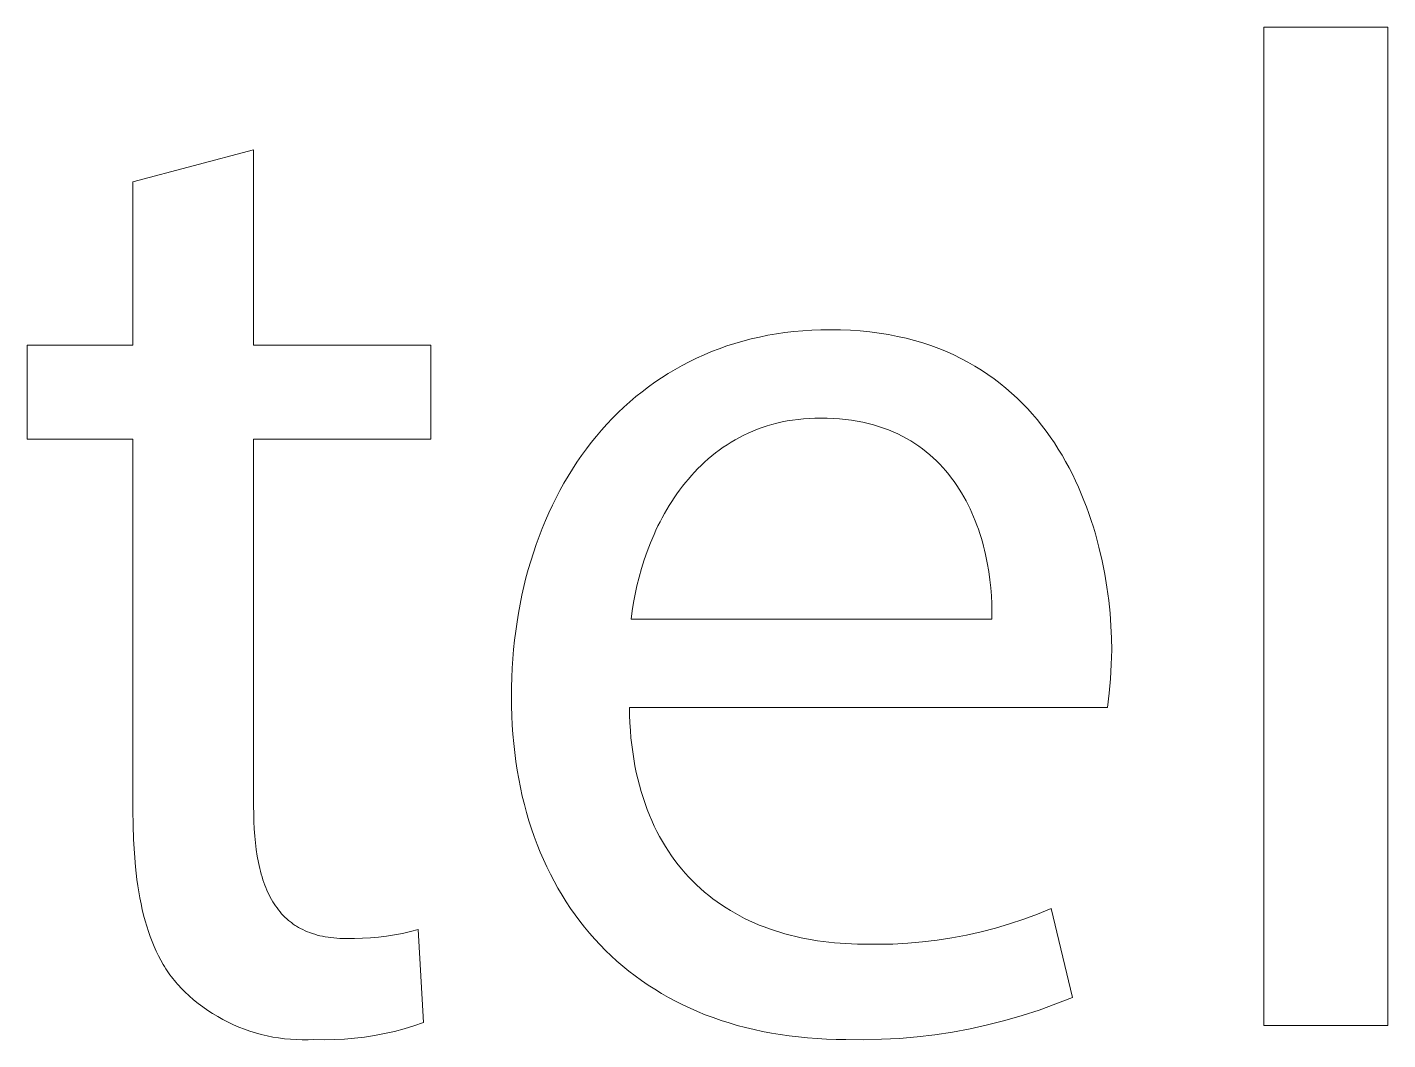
# Model space of a CAD drawing. Header units: millimetres. Extents: x -1576 to 3664, y -445 to 3215.
# Drawn here: x 3051 to 3101.8, y -358.2 to -320.4 of the extents above; entities that cross this region are included whole.
import ezdxf

# ---------------------------------------------------------------- set-up
doc = ezdxf.new("R2010")
doc.units = ezdxf.units.MM
doc.header["$MEASUREMENT"] = 0
doc.layers.add('Domyślny', color=7, linetype='Continuous', true_color=0x000000)

msp = doc.modelspace()

# ---------------------------------------------------------------- linework, layer by layer
at = {"layer": 'Domyślny', "color": 18, "lineweight": 15, "true_color": 0x000000}
for p, q in [((3097.143, -320.37), (3101.767, -320.37)), ((3097.143, -357.624), (3097.143, -320.37)), ((3101.767, -320.37), (3101.767, -357.624)), ((3054.964, -326.146), (3059.465, -324.942)), ((3059.465, -324.942), (3059.465, -332.236)), ((3054.964, -332.236), (3054.964, -326.146)), ((3078.329, -331.932), (3078.643, -331.869)), ((3078.643, -331.869), (3078.962, -331.813)), ((3078.962, -331.813), (3079.284, -331.766)), ((3079.284, -331.766), (3079.612, -331.728)), ((3079.612, -331.728), (3079.943, -331.697)), ((3079.943, -331.697), (3080.279, -331.676)), ((3080.279, -331.676), (3080.62, -331.662)), ((3080.62, -331.662), (3080.964, -331.658)), ((3080.964, -331.658), (3081.349, -331.663)), ((3081.349, -331.663), (3081.725, -331.679)), ((3081.725, -331.679), (3082.092, -331.705)), ((3082.092, -331.705), (3082.451, -331.741)), ((3082.451, -331.741), (3082.801, -331.787)), ((3082.801, -331.787), (3083.142, -331.842)), ((3083.142, -331.842), (3083.475, -331.907)), ((3051.02, -335.743), (3051.02, -332.236)), ((3051.02, -332.236), (3054.964, -332.236)), ((3059.465, -332.236), (3066.079, -332.236)), ((3066.079, -332.236), (3066.079, -335.743)), ((3076.544, -332.478), (3076.83, -332.368)), ((3076.83, -332.368), (3077.12, -332.266)), ((3077.12, -332.266), (3077.416, -332.171)), ((3077.416, -332.171), (3077.716, -332.083)), ((3077.716, -332.083), (3078.02, -332.004)), ((3078.02, -332.004), (3078.329, -331.932)), ((3083.475, -331.907), (3083.8, -331.98)), ((3083.8, -331.98), (3084.117, -332.063)), ((3084.117, -332.063), (3084.425, -332.154)), ((3084.425, -332.154), (3084.725, -332.254)), ((3084.725, -332.254), (3085.018, -332.362)), ((3085.018, -332.362), (3085.302, -332.478)), ((3075.448, -332.992), (3075.715, -332.853)), ((3075.715, -332.853), (3075.986, -332.721)), ((3075.986, -332.721), (3076.263, -332.596)), ((3076.263, -332.596), (3076.544, -332.478)), ((3085.302, -332.478), (3085.579, -332.601)), ((3085.579, -332.601), (3085.848, -332.732)), ((3085.848, -332.732), (3086.109, -332.87)), ((3086.109, -332.87), (3086.363, -333.016)), ((3074.678, -333.452), (3074.93, -333.292)), ((3074.93, -333.292), (3075.187, -333.139)), ((3075.187, -333.139), (3075.448, -332.992)), ((3086.363, -333.016), (3086.61, -333.168)), ((3086.61, -333.168), (3086.849, -333.327)), ((3086.849, -333.327), (3087.081, -333.492)), ((3073.953, -333.972), (3074.19, -333.792)), ((3074.19, -333.792), (3074.431, -333.619)), ((3074.431, -333.619), (3074.678, -333.452)), ((3087.081, -333.492), (3087.306, -333.663)), ((3087.306, -333.663), (3087.523, -333.84)), ((3087.523, -333.84), (3087.734, -334.023)), ((3073.274, -334.55), (3073.496, -334.351)), ((3073.496, -334.351), (3073.722, -334.158)), ((3073.722, -334.158), (3073.953, -333.972)), ((3087.734, -334.023), (3087.938, -334.211)), ((3087.938, -334.211), (3088.135, -334.405)), ((3088.135, -334.405), (3088.325, -334.603)), ((3072.848, -334.966), (3073.059, -334.755)), ((3073.059, -334.755), (3073.274, -334.55)), ((3088.325, -334.603), (3088.509, -334.807)), ((3088.509, -334.807), (3088.686, -335.015)), ((3072.248, -335.634), (3072.443, -335.406)), ((3072.443, -335.406), (3072.643, -335.183)), ((3072.643, -335.183), (3072.848, -334.966)), ((3078.256, -335.373), (3078.084, -335.442)), ((3078.433, -335.309), (3078.256, -335.373)), ((3078.613, -335.25), (3078.433, -335.309)), ((3078.796, -335.195), (3078.613, -335.25)), ((3078.983, -335.146), (3078.796, -335.195)), ((3079.174, -335.103), (3078.983, -335.146)), ((3079.369, -335.065), (3079.174, -335.103)), ((3079.567, -335.032), (3079.369, -335.065)), ((3079.769, -335.005), (3079.567, -335.032)), ((3079.975, -334.984), (3079.769, -335.005)), ((3080.184, -334.968), (3079.975, -334.984)), ((3080.398, -334.959), (3080.184, -334.968)), ((3080.615, -334.956), (3080.398, -334.959)), ((3080.856, -334.959), (3080.615, -334.956)), ((3081.091, -334.969), (3080.856, -334.959)), ((3081.321, -334.985), (3081.091, -334.969)), ((3081.545, -335.008), (3081.321, -334.985)), ((3081.763, -335.037), (3081.545, -335.008)), ((3081.976, -335.071), (3081.763, -335.037)), ((3082.183, -335.112), (3081.976, -335.071)), ((3082.385, -335.158), (3082.183, -335.112)), ((3082.582, -335.21), (3082.385, -335.158)), ((3082.774, -335.267), (3082.582, -335.21)), ((3082.96, -335.329), (3082.774, -335.267)), ((3083.141, -335.397), (3082.96, -335.329)), ((3083.318, -335.47), (3083.141, -335.397)), ((3088.686, -335.015), (3088.857, -335.227)), ((3088.857, -335.227), (3089.021, -335.443)), ((3054.964, -335.743), (3051.02, -335.743)), ((3054.964, -349.597), (3054.964, -335.743)), ((3066.079, -335.743), (3059.465, -335.743)), ((3059.465, -335.743), (3059.465, -349.44)), ((3071.876, -336.108), (3072.059, -335.868)), ((3072.059, -335.868), (3072.248, -335.634)), ((3077.274, -335.855), (3077.122, -335.95)), ((3077.429, -335.764), (3077.274, -335.855)), ((3077.587, -335.677), (3077.429, -335.764)), ((3077.749, -335.594), (3077.587, -335.677)), ((3077.915, -335.516), (3077.749, -335.594)), ((3078.084, -335.442), (3077.915, -335.516)), ((3083.489, -335.547), (3083.318, -335.47)), ((3083.655, -335.629), (3083.489, -335.547)), ((3083.816, -335.716), (3083.655, -335.629)), ((3083.973, -335.807), (3083.816, -335.716)), ((3084.125, -335.902), (3083.973, -335.807)), ((3084.272, -336.002), (3084.125, -335.902)), ((3089.021, -335.443), (3089.179, -335.663)), ((3089.179, -335.663), (3089.331, -335.887)), ((3089.331, -335.887), (3089.477, -336.114)), ((3071.525, -336.603), (3071.698, -336.353)), ((3071.698, -336.353), (3071.876, -336.108)), ((3076.551, -336.369), (3076.416, -336.483)), ((3076.688, -336.259), (3076.551, -336.369)), ((3076.83, -336.152), (3076.688, -336.259)), ((3076.974, -336.049), (3076.83, -336.152)), ((3077.122, -335.95), (3076.974, -336.049)), ((3084.415, -336.106), (3084.272, -336.002)), ((3084.552, -336.213), (3084.415, -336.106)), ((3084.686, -336.324), (3084.552, -336.213)), ((3084.815, -336.439), (3084.686, -336.324)), ((3084.939, -336.557), (3084.815, -336.439)), ((3089.477, -336.114), (3089.617, -336.345)), ((3089.617, -336.345), (3089.75, -336.578)), ((3071.196, -337.119), (3071.358, -336.858)), ((3071.358, -336.858), (3071.525, -336.603)), ((3076.033, -336.844), (3075.912, -336.971)), ((3076.157, -336.721), (3076.033, -336.844)), ((3076.285, -336.6), (3076.157, -336.721)), ((3076.416, -336.483), (3076.285, -336.6)), ((3085.059, -336.678), (3084.939, -336.557)), ((3085.175, -336.803), (3085.059, -336.678)), ((3085.287, -336.93), (3085.175, -336.803)), ((3085.395, -337.061), (3085.287, -336.93)), ((3089.75, -336.578), (3089.879, -336.814)), ((3089.879, -336.814), (3090.001, -337.053)), ((3070.891, -337.655), (3071.041, -337.385)), ((3071.041, -337.385), (3071.196, -337.119)), ((3075.567, -337.366), (3075.459, -337.503)), ((3075.679, -337.232), (3075.567, -337.366)), ((3075.794, -337.1), (3075.679, -337.232)), ((3075.912, -336.971), (3075.794, -337.1)), ((3085.498, -337.194), (3085.395, -337.061)), ((3085.597, -337.329), (3085.498, -337.194)), ((3085.693, -337.468), (3085.597, -337.329)), ((3090.001, -337.053), (3090.118, -337.294)), ((3090.118, -337.294), (3090.229, -337.536)), ((3070.607, -338.21), (3070.746, -337.93)), ((3070.746, -337.93), (3070.891, -337.655)), ((3075.153, -337.928), (3075.057, -338.074)), ((3075.252, -337.784), (3075.153, -337.928)), ((3075.354, -337.643), (3075.252, -337.784)), ((3075.459, -337.503), (3075.354, -337.643)), ((3085.784, -337.608), (3085.693, -337.468)), ((3085.872, -337.751), (3085.784, -337.608)), ((3085.956, -337.895), (3085.872, -337.751)), ((3086.036, -338.042), (3085.956, -337.895)), ((3090.229, -337.536), (3090.335, -337.781)), ((3090.335, -337.781), (3090.435, -338.028)), ((3070.474, -338.495), (3070.607, -338.21)), ((3074.875, -338.371), (3074.788, -338.521)), ((3074.965, -338.221), (3074.875, -338.371)), ((3075.057, -338.074), (3074.965, -338.221)), ((3086.112, -338.19), (3086.036, -338.042)), ((3086.185, -338.339), (3086.112, -338.19)), ((3086.254, -338.491), (3086.185, -338.339)), ((3090.435, -338.028), (3090.53, -338.275)), ((3090.53, -338.275), (3090.62, -338.524)), ((3070.226, -339.078), (3070.347, -338.784)), ((3070.347, -338.784), (3070.474, -338.495)), ((3074.547, -338.983), (3074.472, -339.139)), ((3074.624, -338.828), (3074.547, -338.983)), ((3074.705, -338.674), (3074.624, -338.828)), ((3074.788, -338.521), (3074.705, -338.674)), ((3086.32, -338.643), (3086.254, -338.491)), ((3086.382, -338.797), (3086.32, -338.643)), ((3086.441, -338.951), (3086.382, -338.797)), ((3086.497, -339.107), (3086.441, -338.951)), ((3090.62, -338.524), (3090.705, -338.774)), ((3090.705, -338.774), (3090.785, -339.024)), ((3070.001, -339.677), (3070.111, -339.375)), ((3070.111, -339.375), (3070.226, -339.078)), ((3074.4, -339.296), (3074.265, -339.613)), ((3074.472, -339.139), (3074.4, -339.296)), ((3086.549, -339.263), (3086.497, -339.107)), ((3086.599, -339.42), (3086.549, -339.263)), ((3086.645, -339.577), (3086.599, -339.42)), ((3090.785, -339.024), (3090.86, -339.275)), ((3090.86, -339.275), (3090.93, -339.526)), ((3069.8, -340.294), (3069.898, -339.983)), ((3069.898, -339.983), (3070.001, -339.677)), ((3074.142, -339.932), (3074.03, -340.253)), ((3074.265, -339.613), (3074.142, -339.932)), ((3086.687, -339.734), (3086.645, -339.577)), ((3086.727, -339.892), (3086.687, -339.734)), ((3086.764, -340.05), (3086.727, -339.892)), ((3090.93, -339.526), (3090.995, -339.777)), ((3090.995, -339.777), (3091.112, -340.279)), ((3069.709, -340.608), (3069.8, -340.294)), ((3074.03, -340.253), (3073.929, -340.574)), ((3086.829, -340.365), (3086.764, -340.05)), ((3086.884, -340.678), (3086.829, -340.365)), ((3091.112, -340.279), (3091.211, -340.777)), ((3069.544, -341.247), (3069.623, -340.925)), ((3069.623, -340.925), (3069.709, -340.608)), ((3073.84, -340.895), (3073.76, -341.215)), ((3073.929, -340.574), (3073.84, -340.895)), ((3086.927, -340.988), (3086.884, -340.678)), ((3086.96, -341.295), (3086.927, -340.988)), ((3091.211, -340.777), (3091.292, -341.271)), ((3069.471, -341.572), (3069.544, -341.247)), ((3073.76, -341.215), (3073.692, -341.532)), ((3086.984, -341.596), (3086.96, -341.295)), ((3091.292, -341.271), (3091.358, -341.759)), ((3069.343, -342.232), (3069.404, -341.9)), ((3069.404, -341.9), (3069.471, -341.572)), ((3073.634, -341.845), (3073.586, -342.155)), ((3073.692, -341.532), (3073.634, -341.845)), ((3086.998, -341.891), (3086.984, -341.596)), ((3087.004, -342.179), (3086.998, -341.891)), ((3091.358, -341.759), (3091.407, -342.239)), ((3069.289, -342.567), (3069.343, -342.232)), ((3073.586, -342.155), (3073.548, -342.459)), ((3073.548, -342.459), (3087.001, -342.459)), ((3087.001, -342.459), (3087.004, -342.179)), ((3091.407, -342.239), (3091.442, -342.708)), ((3069.198, -343.247), (3069.24, -342.906)), ((3069.24, -342.906), (3069.289, -342.567)), ((3091.442, -342.708), (3091.462, -343.166)), ((3069.163, -343.592), (3069.198, -343.247)), ((3091.462, -343.166), (3091.468, -343.61)), ((3069.111, -344.289), (3069.134, -343.939)), ((3069.134, -343.939), (3069.163, -343.592)), ((3091.468, -343.61), (3091.454, -344.149)), ((3069.095, -344.642), (3069.111, -344.289)), ((3091.454, -344.149), (3091.424, -344.686)), ((3069.082, -345.355), (3069.085, -344.997)), ((3069.085, -344.997), (3069.095, -344.642)), ((3091.424, -344.686), (3091.376, -345.222)), ((3069.085, -345.712), (3069.082, -345.355)), ((3091.376, -345.222), (3091.311, -345.757)), ((3069.095, -346.064), (3069.085, -345.712)), ((3069.112, -346.413), (3069.095, -346.064)), ((3073.479, -345.757), (3073.486, -346.047)), ((3091.311, -345.757), (3073.479, -345.757)), ((3073.486, -346.047), (3073.498, -346.332)), ((3069.136, -346.758), (3069.112, -346.413)), ((3073.498, -346.332), (3073.516, -346.611)), ((3069.166, -347.1), (3069.136, -346.758)), ((3069.203, -347.437), (3069.166, -347.1)), ((3073.516, -346.611), (3073.54, -346.885)), ((3073.54, -346.885), (3073.569, -347.154)), ((3069.247, -347.77), (3069.203, -347.437)), ((3073.569, -347.154), (3073.604, -347.418)), ((3073.604, -347.418), (3073.643, -347.676)), ((3069.297, -348.099), (3069.247, -347.77)), ((3069.354, -348.424), (3069.297, -348.099)), ((3073.643, -347.676), (3073.688, -347.929)), ((3073.688, -347.929), (3073.738, -348.178)), ((3069.417, -348.745), (3069.354, -348.424)), ((3073.738, -348.178), (3073.793, -348.42)), ((3073.793, -348.42), (3073.853, -348.658)), ((3069.487, -349.061), (3069.417, -348.745)), ((3069.563, -349.374), (3069.487, -349.061)), ((3073.853, -348.658), (3073.918, -348.891)), ((3073.918, -348.891), (3073.988, -349.119)), ((3073.988, -349.119), (3074.063, -349.341)), ((3054.969, -350.148), (3054.964, -349.597)), ((3059.465, -349.44), (3059.468, -349.731)), ((3069.646, -349.681), (3069.563, -349.374)), ((3074.063, -349.341), (3074.142, -349.559)), ((3074.142, -349.559), (3074.226, -349.771)), ((3054.986, -350.682), (3054.969, -350.148)), ((3059.468, -349.731), (3059.476, -350.013)), ((3059.476, -350.013), (3059.49, -350.288)), ((3069.735, -349.985), (3069.646, -349.681)), ((3069.83, -350.284), (3069.735, -349.985)), ((3074.226, -349.771), (3074.314, -349.979)), ((3074.314, -349.979), (3074.407, -350.182)), ((3059.49, -350.288), (3059.509, -350.554)), ((3059.509, -350.554), (3059.534, -350.812)), ((3069.932, -350.578), (3069.83, -350.284)), ((3070.04, -350.868), (3069.932, -350.578)), ((3074.407, -350.182), (3074.504, -350.38)), ((3074.504, -350.38), (3074.606, -350.572)), ((3074.606, -350.572), (3074.712, -350.76)), ((3055.016, -351.199), (3054.986, -350.682)), ((3059.534, -350.812), (3059.564, -351.062)), ((3059.564, -351.062), (3059.601, -351.304)), ((3070.154, -351.153), (3070.04, -350.868)), ((3070.274, -351.433), (3070.154, -351.153)), ((3074.712, -350.76), (3074.822, -350.943)), ((3074.822, -350.943), (3074.936, -351.122)), ((3074.936, -351.122), (3075.054, -351.295)), ((3055.058, -351.698), (3055.016, -351.199)), ((3059.601, -351.304), (3059.645, -351.537)), ((3059.645, -351.537), (3059.669, -351.65)), ((3059.669, -351.65), (3059.694, -351.761)), ((3070.401, -351.708), (3070.274, -351.433)), ((3075.054, -351.295), (3075.176, -351.464)), ((3075.176, -351.464), (3075.301, -351.628)), ((3075.301, -351.628), (3075.431, -351.787)), ((3055.113, -352.179), (3055.058, -351.698)), ((3055.146, -352.413), (3055.113, -352.179)), ((3059.694, -351.761), (3059.721, -351.87)), ((3059.721, -351.87), (3059.75, -351.977)), ((3059.75, -351.977), (3059.781, -352.082)), ((3059.781, -352.082), (3059.813, -352.184)), ((3070.533, -351.979), (3070.401, -351.708)), ((3070.672, -352.244), (3070.533, -351.979)), ((3075.431, -351.787), (3075.564, -351.942)), ((3075.564, -351.942), (3075.701, -352.092)), ((3075.701, -352.092), (3075.842, -352.237)), ((3055.182, -352.642), (3055.146, -352.413)), ((3055.221, -352.866), (3055.182, -352.642)), ((3059.813, -352.184), (3059.847, -352.285)), ((3059.847, -352.285), (3059.882, -352.383)), ((3059.882, -352.383), (3059.92, -352.479)), ((3059.92, -352.479), (3059.959, -352.572)), ((3059.959, -352.572), (3060, -352.664)), ((3060, -352.664), (3060.042, -352.753)), ((3070.817, -352.505), (3070.672, -352.244)), ((3070.968, -352.761), (3070.817, -352.505)), ((3075.842, -352.237), (3075.986, -352.378)), ((3075.986, -352.378), (3076.133, -352.514)), ((3076.133, -352.514), (3076.284, -352.645)), ((3076.284, -352.645), (3076.438, -352.772)), ((3055.265, -353.086), (3055.221, -352.866)), ((3055.312, -353.302), (3055.265, -353.086)), ((3060.042, -352.753), (3060.087, -352.84)), ((3060.087, -352.84), (3060.133, -352.924)), ((3060.133, -352.924), (3060.181, -353.007)), ((3060.181, -353.007), (3060.231, -353.087)), ((3060.231, -353.087), (3060.283, -353.165)), ((3060.283, -353.165), (3060.337, -353.24)), ((3071.125, -353.011), (3070.968, -352.761)), ((3071.288, -353.256), (3071.125, -353.011)), ((3076.438, -352.772), (3076.595, -352.894)), ((3076.595, -352.894), (3076.755, -353.012)), ((3076.755, -353.012), (3076.918, -353.126)), ((3076.918, -353.126), (3077.085, -353.235)), ((3055.363, -353.512), (3055.312, -353.302)), ((3055.417, -353.718), (3055.363, -353.512)), ((3060.337, -353.24), (3060.392, -353.313)), ((3060.392, -353.313), (3060.45, -353.384)), ((3060.45, -353.384), (3060.509, -353.453)), ((3060.509, -353.453), (3060.571, -353.519)), ((3060.571, -353.519), (3060.634, -353.582)), ((3060.634, -353.582), (3060.7, -353.644)), ((3060.7, -353.644), (3060.734, -353.674)), ((3060.734, -353.674), (3060.768, -353.703)), ((3071.456, -353.497), (3071.288, -353.256)), ((3071.631, -353.731), (3071.456, -353.497)), ((3077.085, -353.235), (3077.254, -353.339)), ((3077.254, -353.339), (3077.426, -353.439)), ((3077.426, -353.439), (3077.601, -353.535)), ((3077.601, -353.535), (3077.778, -353.626)), ((3077.778, -353.626), (3077.958, -353.713)), ((3087.661, -353.837), (3088.186, -353.662)), ((3088.186, -353.662), (3088.705, -353.47)), ((3088.705, -353.47), (3089.217, -353.26)), ((3089.217, -353.26), (3090.003, -356.575)), ((3055.476, -353.919), (3055.417, -353.718)), ((3055.539, -354.115), (3055.476, -353.919)), ((3055.605, -354.306), (3055.539, -354.115)), ((3060.768, -353.703), (3060.802, -353.731)), ((3060.802, -353.731), (3060.837, -353.759)), ((3060.837, -353.759), (3060.873, -353.787)), ((3060.873, -353.787), (3060.909, -353.814)), ((3060.909, -353.814), (3060.945, -353.84)), ((3060.945, -353.84), (3060.982, -353.865)), ((3060.982, -353.865), (3061.02, -353.89)), ((3061.02, -353.89), (3061.058, -353.915)), ((3061.058, -353.915), (3061.097, -353.939)), ((3061.097, -353.939), (3061.136, -353.962)), ((3061.136, -353.962), (3061.216, -354.006)), ((3061.216, -354.006), (3061.298, -354.048)), ((3061.298, -354.048), (3061.383, -354.088)), ((3061.383, -354.088), (3061.469, -354.125)), ((3061.469, -354.125), (3061.558, -354.159)), ((3061.558, -354.159), (3061.649, -354.192)), ((3061.649, -354.192), (3061.742, -354.221)), ((3064.724, -354.242), (3065.02, -354.186)), ((3065.02, -354.186), (3065.315, -354.121)), ((3065.315, -354.121), (3065.607, -354.047)), ((3065.607, -354.047), (3065.799, -357.519)), ((3071.812, -353.961), (3071.631, -353.731)), ((3071.998, -354.185), (3071.812, -353.961)), ((3072.19, -354.403), (3071.998, -354.185)), ((3077.958, -353.713), (3078.14, -353.796)), ((3078.14, -353.796), (3078.325, -353.875)), ((3078.325, -353.875), (3078.513, -353.949)), ((3078.513, -353.949), (3078.702, -354.019)), ((3078.702, -354.019), (3078.894, -354.085)), ((3078.894, -354.085), (3079.088, -354.146)), ((3079.088, -354.146), (3079.284, -354.204)), ((3079.284, -354.204), (3079.482, -354.257)), ((3086.055, -354.255), (3086.595, -354.134)), ((3086.595, -354.134), (3087.131, -353.995)), ((3087.131, -353.995), (3087.661, -353.837)), ((3055.676, -354.493), (3055.605, -354.306)), ((3055.751, -354.674), (3055.676, -354.493)), ((3055.83, -354.851), (3055.751, -354.674)), ((3061.742, -354.221), (3061.838, -354.248)), ((3061.838, -354.248), (3061.935, -354.273)), ((3061.935, -354.273), (3062.035, -354.295)), ((3062.035, -354.295), (3062.138, -354.314)), ((3062.138, -354.314), (3062.242, -354.331)), ((3062.242, -354.331), (3062.349, -354.345)), ((3062.349, -354.345), (3062.459, -354.357)), ((3062.459, -354.357), (3062.571, -354.366)), ((3062.571, -354.366), (3062.685, -354.373)), ((3062.685, -354.373), (3062.801, -354.377)), ((3062.801, -354.377), (3062.92, -354.378)), ((3062.92, -354.378), (3063.222, -354.379)), ((3063.222, -354.379), (3063.524, -354.371)), ((3063.524, -354.371), (3063.825, -354.353)), ((3063.825, -354.353), (3064.126, -354.325)), ((3064.126, -354.325), (3064.425, -354.288)), ((3064.425, -354.288), (3064.724, -354.242)), ((3072.388, -354.616), (3072.19, -354.403)), ((3072.592, -354.824), (3072.388, -354.616)), ((3079.482, -354.257), (3079.682, -354.306)), ((3079.682, -354.306), (3079.884, -354.351)), ((3079.884, -354.351), (3080.087, -354.392)), ((3080.087, -354.392), (3080.292, -354.43)), ((3080.292, -354.43), (3080.499, -354.463)), ((3080.499, -354.463), (3080.708, -354.492)), ((3080.708, -354.492), (3080.917, -354.517)), ((3080.917, -354.517), (3081.129, -354.538)), ((3081.129, -354.538), (3081.341, -354.555)), ((3081.341, -354.555), (3081.555, -354.569)), ((3081.555, -354.569), (3081.77, -354.578)), ((3081.77, -354.578), (3081.986, -354.584)), ((3081.986, -354.584), (3082.203, -354.586)), ((3082.203, -354.586), (3082.756, -354.594)), ((3082.756, -354.594), (3083.31, -354.584)), ((3083.31, -354.584), (3083.863, -354.556)), ((3083.863, -354.556), (3084.414, -354.508)), ((3084.414, -354.508), (3084.964, -354.442)), ((3084.964, -354.442), (3085.511, -354.358)), ((3085.511, -354.358), (3086.055, -354.255)), ((3055.913, -355.022), (3055.83, -354.851)), ((3056.001, -355.189), (3055.913, -355.022)), ((3056.093, -355.35), (3056.001, -355.189)), ((3072.801, -355.025), (3072.592, -354.824)), ((3073.016, -355.221), (3072.801, -355.025)), ((3073.237, -355.412), (3073.016, -355.221)), ((3056.141, -355.429), (3056.093, -355.35)), ((3056.19, -355.507), (3056.141, -355.429)), ((3056.24, -355.583), (3056.19, -355.507)), ((3056.291, -355.658), (3056.24, -355.583)), ((3056.344, -355.731), (3056.291, -355.658)), ((3056.397, -355.804), (3056.344, -355.731)), ((3073.463, -355.596), (3073.237, -355.412)), ((3073.695, -355.775), (3073.463, -355.596)), ((3056.452, -355.875), (3056.397, -355.804)), ((3056.508, -355.944), (3056.452, -355.875)), ((3056.565, -356.013), (3056.508, -355.944)), ((3056.623, -356.08), (3056.565, -356.013)), ((3056.683, -356.146), (3056.623, -356.08)), ((3056.743, -356.21), (3056.683, -356.146)), ((3056.899, -356.366), (3056.743, -356.21)), ((3073.932, -355.947), (3073.695, -355.775)), ((3074.175, -356.114), (3073.932, -355.947)), ((3074.423, -356.274), (3074.175, -356.114)), ((3057.06, -356.517), (3056.899, -356.366)), ((3057.226, -356.662), (3057.06, -356.517)), ((3057.396, -356.801), (3057.226, -356.662)), ((3074.677, -356.428), (3074.423, -356.274)), ((3074.936, -356.576), (3074.677, -356.428)), ((3075.2, -356.718), (3074.936, -356.576)), ((3075.47, -356.854), (3075.2, -356.718)), ((3090.003, -356.575), (3089.384, -356.822)), ((3057.572, -356.934), (3057.396, -356.801)), ((3057.752, -357.061), (3057.572, -356.934)), ((3057.936, -357.181), (3057.752, -357.061)), ((3058.125, -357.295), (3057.936, -357.181)), ((3075.745, -356.983), (3075.47, -356.854)), ((3076.025, -357.105), (3075.745, -356.983)), ((3076.31, -357.222), (3076.025, -357.105)), ((3076.601, -357.331), (3076.31, -357.222)), ((3088.759, -357.049), (3088.126, -357.255)), ((3089.384, -356.822), (3088.759, -357.049)), ((3058.317, -357.403), (3058.125, -357.295)), ((3058.513, -357.504), (3058.317, -357.403)), ((3058.712, -357.598), (3058.513, -357.504)), ((3058.915, -357.685), (3058.712, -357.598)), ((3059.12, -357.765), (3058.915, -357.685)), ((3065.08, -357.748), (3064.714, -357.844)), ((3065.441, -357.64), (3065.08, -357.748)), ((3065.799, -357.519), (3065.441, -357.64)), ((3076.897, -357.434), (3076.601, -357.331)), ((3077.197, -357.53), (3076.897, -357.434)), ((3077.503, -357.62), (3077.197, -357.53)), ((3077.814, -357.703), (3077.503, -357.62)), ((3078.13, -357.778), (3077.814, -357.703)), ((3086.191, -357.748), (3085.536, -357.869)), ((3086.841, -357.605), (3086.191, -357.748)), ((3087.486, -357.44), (3086.841, -357.605)), ((3088.126, -357.255), (3087.486, -357.44)), ((3101.767, -357.624), (3097.143, -357.624)), ((3059.328, -357.837), (3059.12, -357.765)), ((3059.538, -357.903), (3059.328, -357.837)), ((3059.75, -357.961), (3059.538, -357.903)), ((3059.965, -358.012), (3059.75, -357.961)), ((3060.181, -358.055), (3059.965, -358.012)), ((3060.398, -358.091), (3060.181, -358.055)), ((3060.617, -358.12), (3060.398, -358.091)), ((3060.836, -358.14), (3060.617, -358.12)), ((3061.056, -358.153), (3060.836, -358.14)), ((3061.276, -358.159), (3061.056, -358.153)), ((3061.496, -358.157), (3061.276, -358.159)), ((3061.716, -358.147), (3061.496, -358.157)), ((3062.094, -358.155), (3061.716, -358.147)), ((3062.472, -358.149), (3062.094, -358.155)), ((3062.849, -358.131), (3062.472, -358.149)), ((3063.226, -358.1), (3062.849, -358.131)), ((3063.601, -358.055), (3063.226, -358.1)), ((3063.974, -357.998), (3063.601, -358.055)), ((3064.346, -357.927), (3063.974, -357.998)), ((3064.714, -357.844), (3064.346, -357.927)), ((3078.451, -357.847), (3078.13, -357.778)), ((3078.777, -357.909), (3078.451, -357.847)), ((3079.108, -357.964), (3078.777, -357.909)), ((3079.443, -358.012), (3079.108, -357.964)), ((3079.784, -358.052), (3079.443, -358.012)), ((3080.129, -358.086), (3079.784, -358.052)), ((3080.479, -358.112), (3080.129, -358.086)), ((3080.834, -358.13), (3080.479, -358.112)), ((3081.193, -358.142), (3080.834, -358.13)), ((3081.557, -358.145), (3081.193, -358.142)), ((3082.223, -358.154), (3081.557, -358.145)), ((3082.889, -358.14), (3082.223, -358.154)), ((3083.554, -358.105), (3082.889, -358.14)), ((3084.217, -358.048), (3083.554, -358.105)), ((3084.878, -357.97), (3084.217, -358.048)), ((3085.536, -357.869), (3084.878, -357.97))]:
    msp.add_line(p, q, dxfattribs=at)

doc.saveas('drawing.dxf')
